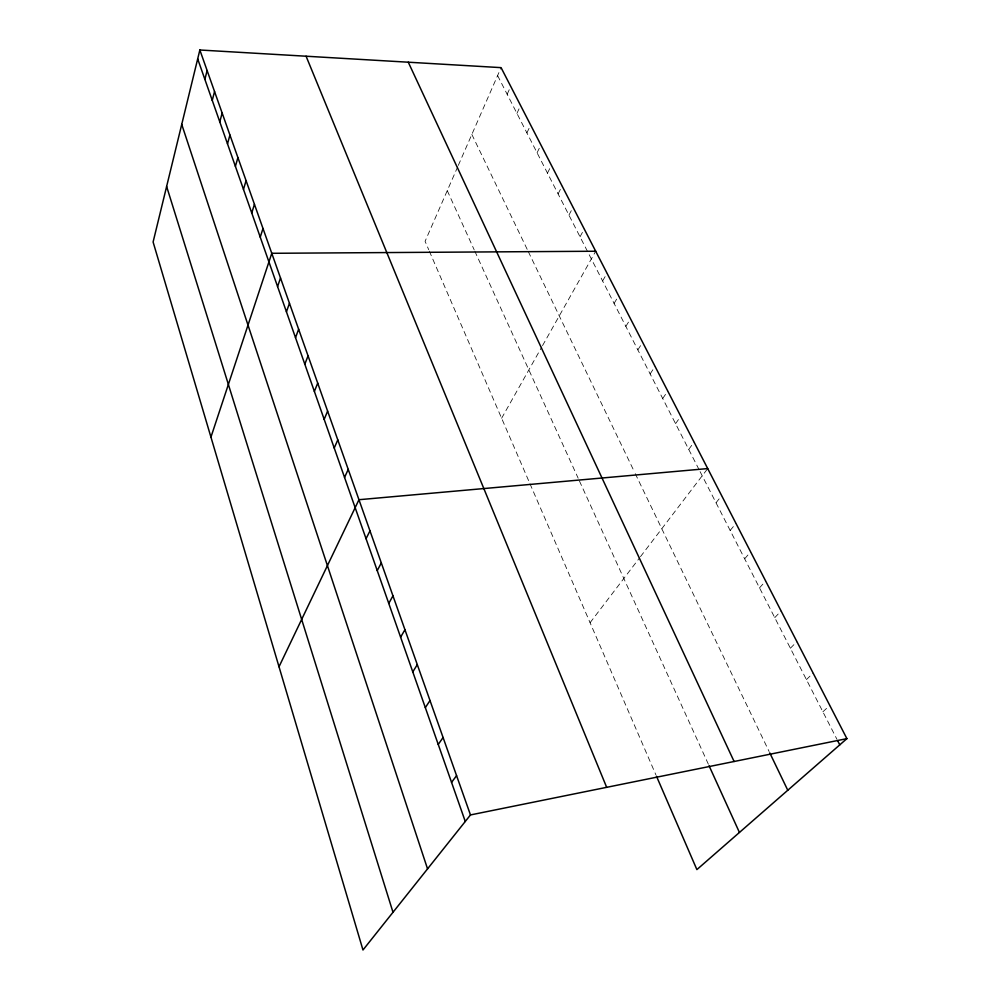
<?xml version="1.0" encoding="UTF-8"?>
<svg xmlns="http://www.w3.org/2000/svg" width="1000" height="1000" viewBox="0 0 1000 1000"><rect width="100%" height="100%" fill="white"/><g stroke="black" fill="none" stroke-linecap="round" stroke-linejoin="round"><path stroke-width="0.75" stroke-dasharray="5 3.75" d="M457.713 166.762L425.087 241.312L428.725 249.725M458.325 165.35L501.075 67.638M507.175 94.288L510.725 86.363M516.938 113.387L520.575 105.475M526.9 132.887L530.638 125M537.075 152.787L540.913 144.925M547.475 173.125L551.4 165.275M558.088 193.888L562.112 186.075M568.938 215.1L573.062 207.312M580.025 236.788L584.263 229.037M501.625 418.237L541.788 346.95M542.537 345.6L595.7 251.238M602.6 280.95L607.05 273.275M614.087 303.425L618.663 295.788M625.837 326.4L630.525 318.812M637.85 349.888L642.663 342.362M650.138 373.925L655.075 366.438M662.7 398.512L667.775 391.087M675.562 423.663L680.775 416.312M688.725 449.412L694.087 442.137M590.075 622.712L639.562 557.863M640.487 556.65L707.712 468.575M716.012 502.788L721.675 495.662M730.163 530.462L735.975 523.413M744.663 558.812L750.638 551.862M759.513 587.875L765.662 581.025M774.75 617.675L781.087 610.938M790.375 648.238L796.9 641.625M806.413 679.613L813.125 673.112M822.875 711.8L829.788 705.438M497.6 75.575L699.375 470.238M700.088 471.625L836.963 739.35M471.85 134.45L527.663 250.312M528.325 251.675L634.6 472.275M635.25 473.65L769.112 751.5M447.262 190.637L474.15 249.725M474.787 251.112L578.175 478.225M579.412 480.938L708.425 764.338M429.325 251.125L529.362 482.375M529.975 483.762L655.875 774.812"/><path stroke-width="1.5" d="M199.85 50L153.1 242.013L362.975 950L470.475 814.938L846.9 738.637L501.075 67.638L199.85 50L470.475 814.938M204.887 79.4L207.113 70.537M212.25 100.388L214.55 91.55M219.788 121.862L222.15 113.038M227.5 143.837L229.938 135.05M235.4 166.337L237.913 157.575M243.475 189.375L246.075 180.637M251.762 212.963L254.438 204.275M260.238 237.138L263 228.487M210.938 437.137L271.775 253.3L595.7 251.238M277.575 286.55L280.512 278M286.438 311.8L289.462 303.3M295.512 337.688L298.65 329.237M304.825 364.212L308.05 355.838M314.375 391.438L317.712 383.125M324.175 419.363L327.612 411.138M334.225 448.013L337.788 439.875M344.55 477.438L348.225 469.4M279.012 666.75L358.963 499.712L707.712 468.575M366.05 538.7L369.975 530.875M377.25 570.612L381.312 562.9M388.762 603.425L392.962 595.837M400.6 637.175L404.95 629.738M412.788 671.9L417.3 664.613M425.325 707.65L430 700.525M438.237 744.463L443.088 737.513M451.55 782.387L456.575 775.638M846.9 738.637L696.888 869.6L656.475 776.213M837.663 740.725L839.775 744.862M769.762 752.862L787.775 790.25M408.275 62.2L734.1 761.5M709.062 765.75L739.438 832.463M306.087 56.225L606.675 787.337M197.688 58.875L465.275 821.488M181.737 124.388L427.55 868.875M166.625 186.45L393 912.288"/></g></svg>
